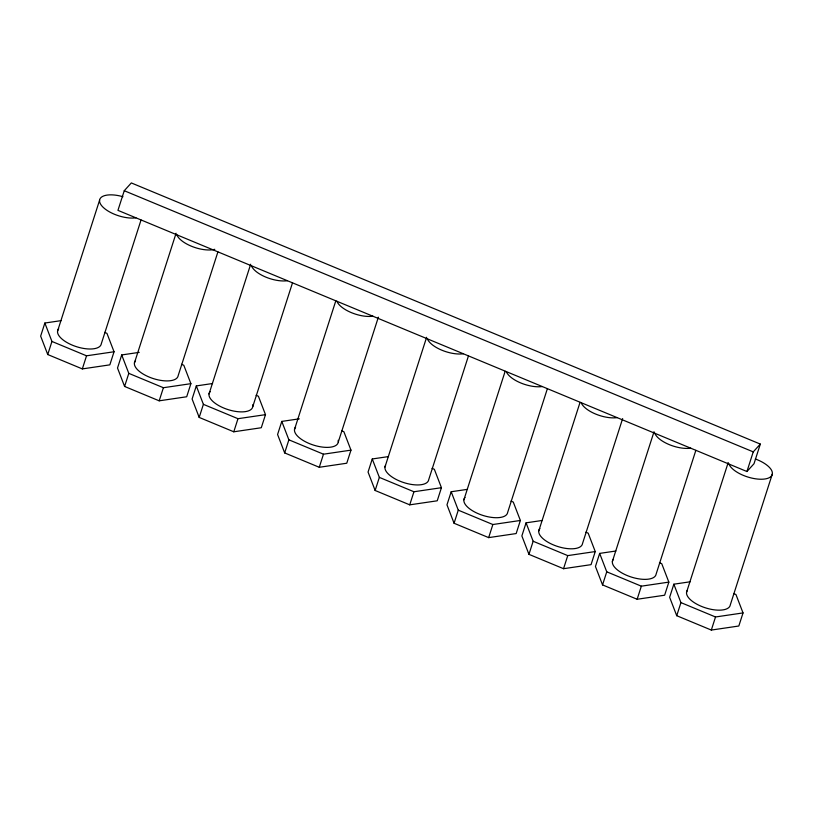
<?xml version="1.0" encoding="UTF-8"?>
<svg xmlns="http://www.w3.org/2000/svg" width="813" height="813" viewBox="0 0 813 813"><rect width="100%" height="100%" fill="white"/><g stroke="black" fill="none" stroke-linecap="round" stroke-linejoin="round"><path stroke-width="1.22" d="M61.107 320.637L44.857 323.035L40.65 336.125L47.743 354.539L82.337 368.909L109.836 364.854L114.044 351.765L106.95 333.35L104.643 332.385M47.743 354.539L51.941 341.45L44.857 323.035M57.571 331.084L99.603 200.15M124.257 190.72L117.946 210.354L746.934 471.52L754.007 463.735L760.318 444.091L131.33 182.935L124.257 190.72L753.245 451.876L760.318 444.091M82.337 368.909L86.534 355.809L114.044 351.765M141.045 219.977L101.33 343.706A22.815 9.746 17.8 0 1 75.142 346.236A22.815 9.746 17.8 0 1 58.688 328.777M139.206 352.364L121.706 354.946L117.509 368.035L124.592 386.449L159.185 400.819L186.695 396.764L190.892 383.675L183.799 365.261L181.502 364.295M124.592 386.449L128.8 373.36L121.706 354.946M134.419 362.994L176.075 233.27M159.185 400.819L163.393 387.72L190.892 383.675M217.904 251.898L178.179 375.616A22.815 9.746 17.8 0 1 152.001 378.147A22.815 9.746 17.8 0 1 135.547 360.687M212.559 383.523L196.309 385.921L192.102 399.01L199.195 417.425L233.788 431.794L261.288 427.74L265.495 414.65L258.402 396.236L256.095 395.27M199.195 417.425L203.392 404.335L196.309 385.921M209.022 393.97L250.668 264.245M233.788 431.794L237.985 418.695L265.495 414.65M252.782 406.591L292.497 282.863M299.286 418.837L281.786 421.408L277.579 434.508L284.672 452.922L319.265 467.282L346.765 463.227L350.972 450.138L343.879 431.723L341.572 430.768M284.672 452.922L288.879 439.823L281.786 421.408M294.499 429.467L335.769 300.932M319.265 467.282L323.472 454.193L350.972 450.138M338.259 442.089L378.37 317.161M388.502 456.581L372.252 458.969L368.055 472.068L375.139 490.483L409.732 504.843L437.231 500.798L441.439 487.698L434.345 469.284L432.049 468.329M375.139 490.483L379.346 477.383L372.252 458.969M384.966 467.028L426.622 337.293M409.732 504.843L413.939 491.753L441.439 487.698M468.451 355.921L428.725 479.65A22.815 9.746 17.8 0 1 403.482 482.495A22.815 9.746 17.8 0 1 385.555 465.432M467.434 489.355L451.185 491.743L446.977 504.843L454.071 523.257L488.664 537.617L516.164 533.562L520.371 520.472L513.277 502.058L510.971 501.103M454.071 523.257L458.268 510.158L451.185 491.743M463.898 499.802L505.158 371.267M488.664 537.617L492.861 524.527L520.371 520.472M547.373 388.695L507.658 512.414A22.815 9.746 17.8 0 1 481.469 514.944A22.815 9.746 17.8 0 1 465.016 497.495M542.312 520.442L526.062 522.84L521.865 535.93L528.948 554.344L563.541 568.704L591.051 564.659L595.248 551.56L588.165 533.145L585.858 532.19M528.948 554.344L533.155 541.255L526.062 522.84M538.775 530.889L580.045 402.364M563.541 568.704L567.748 555.614L595.248 551.56M622.646 418.583L582.535 543.511A22.815 9.746 17.8 0 1 556.356 546.041A22.815 9.746 17.8 0 1 539.903 528.582M615.908 551.001L599.659 553.399L595.451 566.488L602.545 584.903L637.138 599.262L664.638 595.218L668.845 582.118L661.752 563.704L659.445 562.748M602.545 584.903L606.752 571.813L599.659 553.399M612.372 561.448L654.028 431.713M637.138 599.262L641.345 586.173L668.845 582.118M695.857 450.341L656.132 574.069A22.815 9.746 17.8 0 1 629.953 576.6A22.815 9.746 17.8 0 1 613.5 559.141M690.095 581.803L673.845 584.191L669.638 597.291L676.731 615.705L711.324 630.065L738.824 626.01L743.031 612.921L735.938 594.506L733.631 593.551M676.731 615.705L680.928 602.606L673.845 584.191M686.558 592.25L728.204 462.516M746.934 471.52L753.245 451.876M711.324 630.065L715.521 616.976L743.031 612.921M772.35 473.938L730.308 604.872A22.815 9.746 17.8 0 1 705.074 607.718A22.815 9.746 17.8 0 1 687.137 590.655M51.941 341.45L86.534 355.809M128.8 373.36L163.393 387.72M203.392 404.335L237.985 418.695M288.879 439.823L323.472 454.193M379.346 477.383L413.939 491.753M458.268 510.158L492.861 524.527M533.155 541.255L567.748 555.614M606.752 571.813L641.345 586.173M680.928 602.606L715.521 616.976M135.923 217.823A22.815 9.746 17.8 0 1 100.71 204.368A22.815 9.746 17.8 0 1 122.946 196.716M214.805 249.317A22.815 9.746 17.8 0 1 192.64 246.705A22.815 9.746 17.8 0 1 176.828 234.805M287.375 280.709A22.815 9.746 17.8 0 1 251.43 265.78M372.862 316.196A22.815 9.746 17.8 0 1 336.907 301.267M463.329 353.757A22.815 9.746 17.8 0 1 427.374 338.828M542.251 386.531A22.815 9.746 17.8 0 1 506.306 371.602M617.138 417.618A22.815 9.746 17.8 0 1 581.183 402.699M690.725 448.176A22.815 9.746 17.8 0 1 654.78 433.248M755.338 458.989A22.815 9.746 17.8 0 1 772.32 474.101A22.815 9.746 17.8 0 1 751.69 478.074A22.815 9.746 17.8 0 1 728.956 464.05M338.178 440.29A22.815 9.746 17.8 0 1 313.97 445.239A22.815 9.746 17.8 0 1 295.627 427.16M252.701 404.803A22.815 9.746 17.8 0 1 228.494 409.742A22.815 9.746 17.8 0 1 210.14 391.663"/></g></svg>
